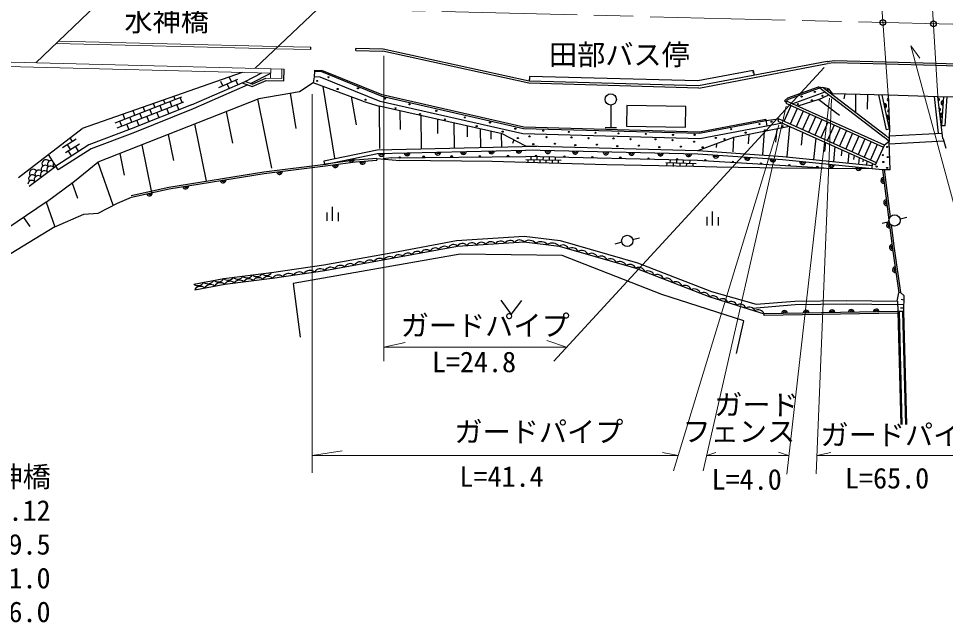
# Model space of a CAD drawing. Units: millimetres, scale not verified. Extents: x 40000 to 680000, y 20000 to 380000.
# Drawn here: x 254735 to 337036, y 236491 to 290138 of the extents above; entities that cross this region are included whole.
import ezdxf
from ezdxf.enums import TextEntityAlignment as Align

# ---------------------------------------------------------------- set-up
doc = ezdxf.new("R2010")
doc.units = ezdxf.units.MM
doc.header["$LTSCALE"] = 1000
doc.header["$PDMODE"] = 32
doc.header["$PDSIZE"] = 500
doc.linetypes.add('CHAIN', pattern=[18.5, 12, -1.5, 3.5, -1.5])
for name, color, linetype, lineweight in [('M-BGD', 7, 'Continuous', 25), ('M-BMK', 2, 'CHAIN', 13), ('M-STR-HTXT', 7, 'Continuous', 13), ('M-STR-STR1', 1, 'Continuous', 13)]:
    doc.layers.add(name, color=color, linetype=linetype, lineweight=lineweight)
doc.layers.add('M-OTRS', color=6, linetype='Continuous')
doc.styles.add('ＭＳ ゴシック', font='')
doc.styles.get('ＭＳ ゴシック').set_extended_font_data('MS Gothic')

msp = doc.modelspace()

# ---------------------------------------------------------------- linework, layer by layer
at = {"layer": 'M-BGD'}
for p, q in [((258110, 287930), (258065, 287931)), ((280692, 287395), (280695, 287595)), ((284674, 287290), (284679, 287490)), ((284674, 287290), (287083, 287230)), ((287107, 287430), (284679, 287490)), ((300079, 284585), (287107, 287430)), ((300055, 284385), (287083, 287230)), ((326543, 286330), (327174, 286413)), ((327174, 286413), (331727, 286287)), ((278298, 284604), (278323, 285653)), ((326532, 286328), (315113, 284151)), ((315129, 283951), (326569, 286132)), ((327184, 286213), (326569, 286132)), ((331741, 286087), (327184, 286213)), ((331727, 286287), (336188, 286164)), ((336201, 285963), (331741, 286087)), ((336188, 286164), (343310, 285966)), ((343305, 285767), (336201, 285963)), ((274595, 285338), (260393, 280372)), ((273649, 284504), (273479, 284894)), ((274852, 284549), (276323, 285303)), ((275328, 284360), (277124, 285283)), ((275467, 284305), (276678, 284848)), ((280988, 284964), (280891, 284417)), ((281016, 285463), (280988, 284964)), ((281523, 284934), (280988, 284964)), ((281021, 285563), (281016, 285463)), ((281016, 285463), (281634, 285428)), ((281021, 285563), (281657, 285527)), ((286849, 282772), (281523, 284934)), ((281634, 285428), (287000, 283251)), ((287030, 283346), (281657, 285527)), ((300100, 284976), (300088, 284584)), ((300097, 284876), (300094, 284726)), ((315064, 284597), (300100, 284976)), ((319958, 285517), (315043, 284595)), ((319958, 285517), (320038, 285090)), ((320004, 285271), (319977, 285419)), ((270097, 282486), (274852, 284549)), ((275089, 284240), (270251, 282117)), ((272521, 284013), (274197, 284742)), ((272868, 284164), (272699, 284554)), ((273428, 283944), (273259, 284334)), ((274209, 284283), (274039, 284674)), ((274593, 284436), (275472, 284088)), ((275467, 284305), (274852, 284549)), ((275472, 284088), (276718, 284647)), ((276718, 284647), (278298, 284604)), ((280891, 284417), (279695, 283634)), ((285304, 282808), (280891, 284417)), ((281766, 284098), (282775, 277732)), ((315129, 283951), (300055, 284385)), ((315113, 284151), (300079, 284585)), ((323042, 283094), (325764, 284065)), ((323103, 282989), (325878, 283978)), ((325764, 284065), (326161, 284011)), ((325764, 284065), (331581, 279608)), ((326662, 283886), (326161, 284011)), ((326165, 284010), (331708, 279763)), ((263307, 280866), (269225, 283181)), ((268630, 282948), (268514, 283243)), ((269249, 282677), (269075, 283122)), ((272648, 283604), (272648, 283604)), ((279695, 283634), (276063, 283018)), ((278866, 283493), (279360, 280378)), ((284259, 283219), (284724, 280699)), ((287000, 283251), (299576, 280379)), ((299588, 280479), (287030, 283346)), ((323420, 282571), (326351, 283616)), ((325790, 282937), (326687, 283358)), ((326662, 283886), (326986, 283478)), ((326986, 283478), (326903, 283445)), ((326986, 283478), (331939, 283345)), ((328092, 283448), (328004, 282999)), ((329042, 283422), (329058, 281793)), ((330129, 283393), (330070, 282085)), ((331098, 283367), (331760, 280251)), ((332054, 280313), (331407, 283359)), ((331939, 283348), (332054, 280313)), ((331939, 283345), (336371, 283226)), ((336022, 283214), (336399, 279947)), ((336371, 283226), (338397, 283172)), ((336806, 279468), (336373, 283226)), ((336721, 280598), (336880, 283212)), ((337022, 280606), (337180, 283204)), ((276063, 283018), (261762, 277373)), ((263494, 280426), (269415, 282742)), ((270097, 282486), (264746, 280338)), ((266851, 282252), (266714, 282603)), ((267470, 281981), (267296, 282426)), ((267741, 282600), (267614, 282923)), ((268359, 282329), (268185, 282774)), ((268978, 282058), (268804, 282503)), ((275947, 282998), (277190, 276847)), ((285304, 282808), (286752, 282341)), ((297668, 279905), (286752, 282341)), ((286752, 282341), (286789, 278587)), ((299512, 279881), (286849, 282772)), ((307322, 282455), (307322, 280455)), ((308759, 282420), (308724, 280580)), ((313978, 282320), (308759, 282420)), ((313943, 280480), (313978, 282320)), ((323317, 282387), (322698, 281002)), ((322742, 282834), (323042, 283094)), ((322820, 282743), (322742, 282834)), ((323103, 282989), (322820, 282743)), ((322934, 282789), (322851, 282606)), ((322852, 282606), (331533, 278715)), ((331615, 278897), (322934, 282789)), ((325790, 282937), (323936, 282339)), ((325790, 282937), (327637, 281555)), ((264182, 281208), (264012, 281644)), ((270251, 282117), (264892, 279966)), ((265072, 281556), (264913, 281964)), ((265691, 281285), (265517, 281730)), ((265961, 281904), (265813, 282284)), ((266580, 281633), (266406, 282078)), ((267199, 281363), (267025, 281807)), ((268088, 281711), (267915, 282155)), ((273161, 281872), (273727, 279067)), ((288602, 281928), (288618, 280267)), ((290451, 281516), (290480, 278624)), ((323865, 282143), (323245, 280757)), ((324412, 281898), (323793, 280512)), ((324960, 281653), (324341, 280267)), ((263912, 280590), (263738, 281034)), ((264530, 280319), (264356, 280764)), ((264801, 280938), (264627, 281382)), ((265420, 280667), (265246, 281112)), ((266309, 281015), (266135, 281459)), ((270369, 280770), (271397, 275677)), ((291923, 281187), (291936, 279913)), ((293395, 280858), (293417, 278653)), ((321075, 281170), (315185, 280047)), ((315194, 279947), (321093, 281072)), ((322563, 280843), (315234, 279446)), ((321075, 281170), (321187, 280581)), ((321093, 281072), (321075, 281170)), ((321093, 281072), (322223, 281214)), ((322223, 281214), (322141, 281032)), ((322141, 281032), (330833, 277147)), ((330915, 277330), (322223, 281214)), ((325508, 281408), (324889, 280023)), ((326056, 281164), (325437, 279778)), ((326604, 280919), (325984, 279533)), ((327151, 280674), (326532, 279288)), ((254743, 276013), (260393, 280372)), ((264746, 280338), (260988, 278908)), ((264892, 279966), (261169, 278549)), ((268028, 279846), (268499, 277516)), ((294566, 280597), (294575, 279631)), ((295737, 280336), (295753, 278677)), ((296668, 280128), (296676, 279407)), ((297600, 279920), (297612, 278695)), ((299773, 278792), (297668, 279905)), ((315234, 279446), (299512, 279881)), ((299576, 280379), (315194, 279947)), ((315185, 280047), (299588, 280479)), ((306822, 280455), (307822, 280455)), ((308724, 280580), (313943, 280480)), ((323194, 280561), (318217, 279584)), ((319573, 279842), (319515, 279002)), ((320928, 280099), (320789, 278070)), ((322061, 280330), (321957, 279154)), ((323194, 280561), (322958, 277880)), ((324356, 280042), (324235, 278899)), ((327699, 280429), (327080, 279043)), ((328247, 280184), (327628, 278799)), ((328795, 279940), (328176, 278554)), ((332054, 280313), (331760, 280251)), ((332054, 280313), (332042, 279712)), ((332042, 279712), (336749, 279966)), ((337022, 280606), (336721, 280598)), ((258634, 278674), (259865, 279451)), ((258912, 278235), (260146, 279013)), ((259513, 279228), (259311, 279548)), ((298721, 279348), (298598, 279044)), ((318217, 279584), (315027, 278378)), ((316704, 279012), (316692, 278680)), ((318217, 279584), (318170, 278294)), ((325519, 279522), (325317, 277629)), ((326371, 279142), (326285, 278338)), ((329343, 279695), (328723, 278309)), ((329890, 279450), (329271, 278064)), ((330438, 279205), (329819, 277820)), ((332033, 279211), (331581, 279608)), ((332033, 279211), (331615, 278897)), ((331708, 279763), (332038, 279473)), ((332042, 279712), (332033, 279211)), ((332131, 276683), (332033, 279211)), ((332044, 279011), (336895, 279273)), ((336806, 279468), (336853, 279423)), ((337093, 278579), (336853, 279423)), ((260988, 278908), (258044, 277037)), ((261169, 278549), (258259, 276700)), ((258521, 278852), (258505, 278878)), ((259350, 278512), (259073, 278951)), ((259138, 278370), (259412, 277940)), ((260067, 278350), (259790, 278789)), ((265687, 278922), (266541, 274696)), ((286581, 278435), (281854, 277468)), ((300747, 278766), (286581, 278435)), ((286615, 278135), (299792, 278443)), ((315027, 278378), (299773, 278792)), ((315062, 278101), (299792, 278443)), ((315083, 278401), (322595, 277896)), ((315190, 278439), (315188, 278402)), ((327222, 278761), (327082, 277441)), ((327846, 278482), (327787, 277927)), ((328469, 278204), (328373, 277304)), ((330986, 278960), (330367, 277575)), ((330833, 277147), (331615, 278897)), ((258259, 276700), (257395, 278059)), ((259189, 277796), (259193, 277798)), ((259704, 275703), (261762, 277373)), ((261762, 277373), (263120, 273577)), ((263725, 278147), (264115, 276216)), ((281854, 277468), (281915, 277174)), ((281915, 277174), (286615, 278135)), ((284630, 277552), (281978, 277188)), ((281998, 277039), (284646, 277403)), ((286537, 277715), (284630, 277552)), ((284646, 277403), (286550, 277566)), ((286537, 277715), (288600, 277518)), ((286537, 277715), (286550, 277566)), ((287837, 277773), (287109, 277661)), ((287837, 277773), (299791, 277893)), ((296779, 277436), (288600, 277518)), ((299798, 277343), (296779, 277436)), ((302906, 277520), (299776, 277587)), ((315024, 277532), (299791, 277893)), ((299946, 277584), (299941, 277362)), ((300222, 277848), (300216, 277578)), ((300486, 277572), (300481, 277341)), ((300762, 277836), (300756, 277566)), ((301027, 277560), (301021, 277321)), ((301303, 277825), (301297, 277555)), ((301567, 277549), (301562, 277300)), ((301843, 277813), (301837, 277543)), ((302108, 277537), (302102, 277280)), ((302384, 277801), (302378, 277531)), ((302648, 277525), (302642, 277259)), ((312583, 277590), (312577, 277300)), ((313164, 277576), (313158, 277286)), ((313745, 277563), (313739, 277272)), ((314326, 277549), (314319, 277258)), ((314907, 277535), (314907, 277533)), ((326238, 276854), (315024, 277532)), ((322570, 277597), (315062, 278101)), ((330518, 276774), (322570, 277597)), ((322595, 277896), (330549, 277072)), ((328926, 278000), (328886, 277626)), ((329382, 277796), (329319, 277203)), ((329717, 277646), (329691, 277406)), ((330051, 277497), (330012, 277129)), ((255688, 275239), (258044, 277037)), ((276516, 276529), (281980, 277188)), ((276537, 276380), (281998, 277039)), ((306957, 277138), (299798, 277343)), ((314667, 276983), (306957, 277138)), ((314894, 277245), (312217, 277308)), ((312286, 277307), (312279, 277017)), ((312867, 277293), (312860, 277008)), ((313448, 277279), (313441, 276999)), ((314029, 277265), (314022, 276990)), ((314610, 277252), (314604, 276981)), ((316727, 276947), (314667, 276983)), ((322457, 276858), (316727, 276947)), ((330518, 276774), (322457, 276858)), ((326238, 276854), (326238, 276818)), ((330518, 276774), (330569, 277265)), ((331435, 276698), (330518, 276774)), ((332131, 276683), (331435, 276698)), ((331435, 276698), (332325, 269695)), ((331584, 276717), (332118, 272509)), ((268074, 275153), (276516, 276529)), ((268102, 275006), (276537, 276380)), ((257191, 273828), (259704, 275703)), ((259477, 275600), (259982, 274189)), ((264740, 274428), (268074, 275153)), ((264772, 274281), (268102, 275006)), ((263528, 273751), (264772, 274281)), ((257191, 273828), (247819, 267467)), ((257191, 273828), (257972, 271645)), ((261805, 272835), (263528, 273751)), ((282608, 272157), (282623, 273407)), ((255184, 272466), (255735, 271653)), ((257972, 271645), (260542, 272770)), ((260542, 272770), (261805, 272835)), ((282117, 272912), (282108, 272163)), ((283117, 272901), (283108, 272151)), ((315851, 272514), (315842, 271764)), ((316342, 271758), (316357, 273008)), ((316851, 272502), (316842, 271752)), ((333002, 272332), (333608, 272487)), ((257972, 271645), (247745, 265405)), ((332033, 272085), (331428, 271930)), ((332206, 271817), (332473, 269715)), ((293635, 270428), (299643, 270797)), ((299643, 270797), (302834, 270422)), ((287964, 269358), (293635, 270428)), ((293697, 269931), (299629, 270295)), ((299629, 270295), (302735, 269930)), ((302834, 270422), (309694, 268440)), ((308295, 270261), (307689, 270107)), ((309262, 270508), (309869, 270663)), ((293942, 269204), (279106, 266601)), ((281855, 268257), (287964, 269358)), ((288055, 268866), (293697, 269931)), ((303014, 269101), (293942, 269204)), ((302735, 269930), (309534, 267966)), ((332325, 269695), (332887, 265775)), ((332473, 269715), (333035, 265796)), ((281936, 267763), (288055, 268866)), ((311864, 265610), (303014, 269101)), ((309694, 268440), (316264, 265889)), ((272965, 267035), (277203, 267574)), ((277199, 267573), (281855, 268257)), ((277271, 267078), (281936, 267763)), ((309534, 267966), (316113, 265411)), ((270290, 266545), (272965, 267035)), ((273042, 266541), (277267, 267078)), ((270381, 266053), (273042, 266541)), ((279106, 266601), (279738, 261837)), ((316264, 265889), (320241, 264752)), ((297562, 265114), (298485, 263853)), ((298485, 263853), (299437, 265092)), ((319128, 263290), (311864, 265610)), ((316113, 265411), (320926, 263920)), ((320241, 264752), (323669, 265043)), ((323669, 265043), (328249, 265104)), ((328249, 265104), (332758, 265042)), ((332758, 265042), (332887, 265775)), ((332765, 265017), (332817, 264106)), ((333035, 265796), (332887, 265775)), ((333035, 265796), (333355, 265530)), ((333344, 265127), (333096, 265167)), ((333355, 265530), (333317, 264119)), ((319913, 264424), (323683, 264744)), ((323683, 264744), (328249, 264804)), ((328249, 264804), (332754, 264742)), ((333333, 264724), (332783, 264704)), ((333325, 264422), (333058, 264395)), ((332817, 264106), (320926, 263920)), ((320929, 263770), (320926, 263920)), ((332820, 263956), (320929, 263770)), ((333317, 264119), (332817, 264106)), ((332817, 264106), (333077, 254065)), ((332917, 264109), (333177, 254068)), ((333217, 264117), (333477, 254075)), ((333317, 264119), (333577, 254078)), ((318493, 260391), (319128, 263290))]:
    msp.add_line(p, q, dxfattribs=at)
for centre, radius in [((282254, 284921), 50), ((281251, 284597), 50), ((284881, 283939), 50), ((283070, 283877), 50), ((307322, 282955), 500), ((324265, 283204), 50), ((325437, 283617), 50), ((326127, 283275), 50), ((326588, 283811), 50), ((285538, 282928), 50), ((287287, 283029), 50), ((289444, 282520), 50), ((323926, 282526), 50), ((325171, 282873), 50), ((288203, 282168), 50), ((290381, 281648), 50), ((291826, 281943), 50), ((292581, 281170), 50), ((294359, 281354), 50), ((296600, 280903), 50), ((320517, 280761), 50), ((321582, 280971), 50), ((295416, 280573), 50), ((297726, 280087), 50), ((298841, 280349), 50), ((301323, 280176), 50), ((303590, 280067), 50), ((305955, 279991), 50), ((308010, 279934), 50), ((310425, 279889), 50), ((312839, 279811), 50), ((314764, 279805), 50), ((318005, 280307), 50), ((319297, 279998), 50), ((321008, 280204), 50), ((322548, 280571), 50), ((299072, 279521), 50), ((300105, 279670), 50), ((300441, 278978), 50), ((301605, 279596), 50), ((302359, 279021), 50), ((303835, 279582), 50), ((305334, 279508), 50), ((307565, 279494), 50), ((309064, 279421), 50), ((311294, 279407), 50), ((312794, 279333), 50), ((314716, 279198), 50), ((316652, 279529), 50), ((317426, 279418), 50), ((304171, 278890), 50), ((306089, 278934), 50), ((307900, 278803), 50), ((309819, 278846), 50), ((311630, 278715), 50), ((313548, 278759), 50), ((315475, 278694), 50), ((331869, 278726), 50), ((331475, 278007), 50), ((331524, 277395), 50), ((331915, 277832), 50), ((330927, 276988), 50), ((331866, 276864), 50), ((332518, 272208), 500), ((308779, 270385), 500)]:
    msp.add_circle(centre, radius, dxfattribs=at)
for centre, radius, start, end in [((331616, 282374), 200, 281.99105, 101.99105), ((331616, 282374), 100, 281.99105, 101.99105), ((331954, 282937), 100, 92.17033, 272.17033), ((336407, 282957), 100, 276.58599, 96.58599), ((336846, 282645), 200, 86.51749, 266.51749), ((336846, 282645), 100, 86.51749, 266.51749), ((331835, 281340), 200, 281.99105, 101.99105), ((331992, 281938), 100, 92.17033, 272.17033), ((336510, 282063), 100, 276.58599, 96.58599), ((336779, 281547), 200, 86.51749, 266.51749), ((336779, 281547), 100, 86.51749, 266.51749), ((331835, 281340), 100, 281.99105, 101.99105), ((289242, 278197), 250, 181.33802, 1.33802), ((289242, 278197), 125, 181.33802, 1.33802), ((291966, 278260), 250, 181.33802, 1.33802), ((291966, 278260), 125, 181.33802, 1.33802), ((294240, 278314), 250, 181.33802, 1.33802), ((294240, 278314), 125, 181.33802, 1.33802), ((296739, 278372), 250, 181.33802, 1.33802), ((296739, 278372), 125, 181.33802, 1.33802), ((299164, 278429), 250, 181.33802, 1.33802), ((299164, 278429), 125, 181.33802, 1.33802), ((301738, 278400), 250, 178.71767, 358.71767), ((301738, 278400), 125, 178.71767, 358.71767), ((304163, 278345), 250, 178.71767, 358.71767), ((304163, 278345), 125, 178.71767, 358.71767), ((306887, 278284), 250, 178.71767, 358.71767), ((306887, 278284), 125, 178.71767, 358.71767), ((309161, 278233), 250, 178.71767, 358.71767), ((309161, 278233), 125, 178.71767, 358.71767), ((311736, 278176), 250, 178.71767, 358.71767), ((257162, 277247), 351, 37.34691, 217.34691), ((257654, 277181), 351, 76.58418, 217.34691), ((284290, 277660), 250, 191.55761, 11.55761), ((284290, 277660), 125, 191.55761, 11.55761), ((285275, 277443), 250, 187.8106, 7.8106), ((285275, 277443), 125, 187.8106, 7.8106), ((286967, 278144), 250, 181.33802, 1.33802), ((286967, 278144), 125, 181.33802, 1.33802), ((288569, 277728), 100, 8.78157, 188.78157), ((288569, 277728), 50, 8.78157, 188.78157), ((290696, 277802), 100, 0.57247, 180.57247), ((290696, 277802), 50, 0.57247, 180.57247), ((293196, 277827), 100, 0.57247, 180.57247), ((293196, 277827), 50, 0.57247, 180.57247), ((295696, 277852), 100, 0.57247, 180.57247), ((295696, 277852), 50, 0.57247, 180.57247), ((298196, 277877), 100, 0.57247, 180.57247), ((298196, 277877), 50, 0.57247, 180.57247), ((300683, 277859), 100, 0.57247, 180.57247), ((300683, 277859), 50, 0.57247, 180.57247), ((303207, 277818), 100, 358.64476, 178.64476), ((303207, 277818), 50, 358.64476, 178.64476), ((305679, 277749), 100, 358.64476, 178.64476), ((305679, 277749), 50, 358.64476, 178.64476), ((308173, 277710), 100, 358.64476, 178.64476), ((308173, 277710), 50, 358.64476, 178.64476), ((310666, 277633), 100, 358.64476, 178.64476), ((310666, 277633), 50, 358.64476, 178.64476), ((311736, 278176), 125, 178.71767, 358.71767), ((313210, 277574), 100, 358.64476, 178.64476), ((313210, 277574), 50, 358.64476, 178.64476), ((314235, 278120), 250, 178.71767, 358.71767), ((314235, 278120), 125, 178.71767, 358.71767), ((315704, 277496), 100, 358.64476, 178.64476), ((315704, 277496), 50, 358.64476, 178.64476), ((316656, 277994), 250, 176.15358, 356.15358), ((316656, 277994), 125, 176.15358, 356.15358), ((318155, 277332), 100, 356.53727, 176.53727), ((318155, 277332), 50, 356.53727, 176.53727), ((319450, 277806), 250, 176.15358, 356.15358), ((319450, 277806), 125, 176.15358, 356.15358), ((321720, 277654), 250, 176.15358, 356.15358), ((321720, 277654), 125, 176.15358, 356.15358), ((324358, 277411), 250, 174.08756, 354.08756), ((324358, 277411), 125, 174.08756, 354.08756), ((256046, 276396), 351, 37.34691, 217.34691), ((256538, 276330), 351, 37.34691, 217.34691), ((257030, 276263), 351, 37.34691, 217.34691), ((257096, 276755), 351, 37.34691, 217.34691), ((257588, 276689), 351, 37.34691, 217.34691), ((258146, 277115), 351, 143.80425, 217.34691), ((277906, 276545), 250, 186.88548, 6.88548), ((277906, 276545), 125, 186.88548, 6.88548), ((282868, 277159), 250, 187.8106, 7.8106), ((282868, 277159), 125, 187.8106, 7.8106), ((320649, 277176), 100, 356.53727, 176.53727), ((320649, 277176), 50, 356.53727, 176.53727), ((323171, 277034), 100, 356.53727, 176.53727), ((323171, 277034), 50, 356.53727, 176.53727), ((325659, 276893), 100, 356.53727, 176.53727), ((325659, 276893), 50, 356.53727, 176.53727), ((326920, 277146), 250, 174.08756, 354.08756), ((326920, 277146), 125, 174.08756, 354.08756), ((329332, 276896), 250, 174.08756, 354.08756), ((329332, 276896), 125, 174.08756, 354.08756), ((255914, 275412), 351, 37.34691, 180.25898), ((255980, 275904), 351, 37.34691, 217.34691), ((256472, 275838), 351, 37.34691, 217.34691), ((272889, 275786), 250, 189.25478, 9.25478), ((272889, 275786), 125, 189.25478, 9.25478), ((331554, 275761), 250, 97.23863, 277.23863), ((331554, 275761), 125, 97.23863, 277.23863), ((269573, 275245), 250, 189.25478, 9.25478), ((269573, 275245), 125, 189.25478, 9.25478), ((266364, 274628), 250, 192.26655, 12.26655), ((266364, 274628), 125, 192.26655, 12.26655), ((266437, 274644), 100, 192.26655, 12.26655), ((266437, 274644), 50, 192.26655, 12.26655), ((331806, 273777), 250, 97.23863, 277.23863), ((331806, 273777), 125, 97.23863, 277.23863), ((332058, 271793), 250, 97.23863, 277.23863), ((332058, 271793), 125, 97.23863, 277.23863), ((293354, 269540), 520, 48.69141, 152.68046), ((294142, 269607), 550, 43.05784, 143.96639), ((294990, 269659), 550, 43.05784, 143.96639), ((295837, 269711), 550, 43.05784, 143.96639), ((296684, 269763), 550, 43.05784, 143.96639), ((297532, 269815), 550, 43.05784, 143.96639), ((298379, 269867), 550, 43.05784, 143.96639), ((299227, 269919), 550, 43.05784, 143.96639), ((300079, 269659), 779, 41.32521, 125.29017), ((301115, 269537), 779, 41.32521, 125.29017), ((302150, 269416), 779, 41.32521, 125.29017), ((303052, 269434), 589, 25.22469, 122.54884), ((332310, 269809), 250, 97.23863, 277.23863), ((288518, 268627), 520, 48.69141, 152.68046), ((289324, 268779), 520, 48.69141, 152.68046), ((290130, 268931), 520, 48.69141, 152.68046), ((290936, 269084), 520, 48.69141, 152.68046), ((291742, 269236), 520, 48.69141, 152.68046), ((292548, 269388), 520, 48.69141, 152.68046), ((303902, 269188), 589, 25.22469, 122.54884), ((304752, 268943), 589, 25.22469, 122.54884), ((305602, 268697), 589, 25.22469, 122.54884), ((332310, 269809), 125, 97.23863, 277.23863), ((284191, 267770), 593, 51.73038, 148.70322), ((285065, 267928), 593, 51.73038, 148.70322), ((285939, 268085), 593, 51.73038, 148.70322), ((286814, 268243), 593, 51.73038, 148.70322), ((287688, 268400), 593, 51.73038, 148.70322), ((306452, 268452), 589, 25.22469, 122.54884), ((307301, 268206), 589, 25.22469, 122.54884), ((308151, 267961), 589, 25.22469, 122.54884), ((309001, 267715), 589, 25.22469, 122.54884), ((276735, 267873), 556, 227.07197, 327.41642), ((278737, 266833), 656, 52.37882, 144.32726), ((279670, 266970), 656, 52.37882, 144.32726), ((280603, 267107), 656, 52.37882, 144.32726), ((281536, 267244), 656, 52.37882, 144.32726), ((282443, 267455), 593, 51.73038, 148.70322), ((283317, 267613), 593, 51.73038, 148.70322), ((309805, 267446), 586, 19.99617, 117.55602), ((310628, 267127), 586, 19.99617, 117.55602), ((332592, 267829), 250, 98.16006, 278.16006), ((332592, 267829), 125, 98.16006, 278.16006), ((270662, 267034), 614, 232.75646, 327.99929), ((271553, 267197), 614, 232.75646, 327.99929), ((272445, 267360), 614, 232.75646, 327.99929), ((272672, 266058), 608, 52.54256, 148.21293), ((273344, 267442), 556, 227.07197, 327.41642), ((273509, 266244), 553, 46.93076, 147.55776), ((274192, 267550), 556, 227.07197, 327.41642), ((274354, 266351), 553, 46.93076, 147.55776), ((275039, 267658), 556, 227.07197, 327.41642), ((275199, 266459), 553, 46.93076, 147.55776), ((275887, 267766), 556, 227.07197, 327.41642), ((276044, 266566), 553, 46.93076, 147.55776), ((276889, 266673), 553, 46.93076, 147.55776), ((277804, 266696), 656, 52.37882, 144.32726), ((311450, 266808), 586, 19.99617, 117.55602), ((312273, 266488), 586, 19.99617, 117.55602), ((313095, 266169), 586, 19.99617, 117.55602), ((270898, 265733), 608, 52.54256, 148.21293), ((271785, 265895), 608, 52.54256, 148.21293), ((313917, 265849), 586, 19.99617, 117.55602), ((314740, 265530), 586, 19.99617, 117.55602), ((315562, 265211), 586, 19.99617, 117.55602), ((316413, 264961), 541, 21.85244, 123.72488), ((317216, 264713), 541, 21.85244, 123.72488), ((318018, 264464), 541, 21.85244, 123.72488), ((318820, 264216), 541, 21.85244, 123.72488), ((319622, 263967), 541, 21.85244, 123.72488), ((320424, 263719), 541, 21.85244, 123.72488), ((322744, 263949), 250, 0.89582, 180.89582), ((324668, 263979), 250, 0.89582, 180.89582), ((326968, 264015), 250, 0.89582, 180.89582), ((328668, 264041), 250, 0.89582, 180.89582), ((330893, 264076), 250, 0.89582, 180.89582), ((330893, 264076), 125, 0.89582, 180.89582), ((322744, 263949), 125, 0.89582, 180.89582), ((324668, 263979), 125, 0.89582, 180.89582), ((326968, 264015), 125, 0.89582, 180.89582), ((328668, 264041), 125, 0.89582, 180.89582)]:
    msp.add_arc(centre, radius, start, end, dxfattribs=at)
at = {"layer": 'M-BMK'}
msp.add_line((273832, 291221), (371730, 288779), dxfattribs=at)
at = {"layer": 'M-OTRS'}
for p in [(331474, 289783), (335970, 289671)]:
    msp.add_point(p, dxfattribs=at)
at = {"layer": 'M-STR-HTXT'}
for p, q in [((333952, 287701), (334758, 286629)), ((333952, 287701), (347839, 236537)), ((287164, 286824), (287164, 259705)), ((302255, 259705), (326268, 285801)), ((280796, 283419), (280796, 249769)), ((322887, 282342), (315525, 249959)), ((326743, 283060), (322961, 249665)), ((326918, 283014), (325556, 249702)), ((322243, 280658), (312875, 249959)), ((287164, 260949), (289064, 261372)), ((287164, 260949), (303400, 260949)), ((303400, 260949), (301635, 261527)), ((280796, 251321), (283483, 251726)), ((280796, 251321), (313291, 251321)), ((313291, 251321), (311918, 251597)), ((315835, 251321), (316648, 251579)), ((315835, 251321), (323104, 251321)), ((323104, 251321), (322225, 251616)), ((325622, 251321), (326844, 251579)), ((325622, 251321), (338432, 251321))]:
    msp.add_line(p, q, dxfattribs=at)
at = {"layer": 'M-STR-STR1'}
for p, q in [((267474, 296941), (256258, 286202)), ((287068, 296499), (275748, 285717)), ((331939, 283348), (331008, 296243)), ((336371, 283226), (335567, 296127)), ((277624, 287645), (258268, 288126)), ((258110, 287930), (277619, 287445)), ((280692, 287395), (277619, 287445)), ((280695, 287595), (277622, 287645)), ((278323, 285653), (252653, 286292)), ((253714, 285865), (277124, 285283)), ((277133, 285658), (277113, 284838)), ((278122, 285634), (277133, 285658)), ((278103, 284814), (278122, 285634)), ((278103, 284814), (276678, 284848))]:
    msp.add_line(p, q, dxfattribs=at)

# ---------------------------------------------------------------- texts
at = {"layer": 'M-BGD', "style": 'ＭＳ ゴシック'}
for s, p in [('水神橋', (267885, 288460)), ('田部バス停', (308085, 285462))]:
    msp.add_text(s, height=1833, dxfattribs=at).set_placement(p, align=Align.BOTTOM_CENTER)
at = {"layer": 'M-STR-HTXT', "style": 'ＭＳ ゴシック'}
for s, p in [('ガードパイプ', (288672, 261408)), ('L=24.8', (291432, 258172)), ('ガード', (316509, 254364)), ('ガードパイプ', (293440, 251965)), ('フェンス', (313688, 251997)), ('ガードパイプ', (325939, 251692)), ('水神橋', (250099, 247971)), ('L=41.4', (293881, 247990)), ('L=65.0', (328114, 247843)), ('L=4.0', (316269, 247735)), ('S52.12', (250099, 244971)), ('L=19.5', (250099, 241971)), ('L=11.0', (250099, 238971)), ('W2=6.0', (250099, 235971))]:
    msp.add_text(s, height=1833, dxfattribs=at).set_placement(p, align=Align.BOTTOM_LEFT)

doc.saveas('drawing.dxf')
